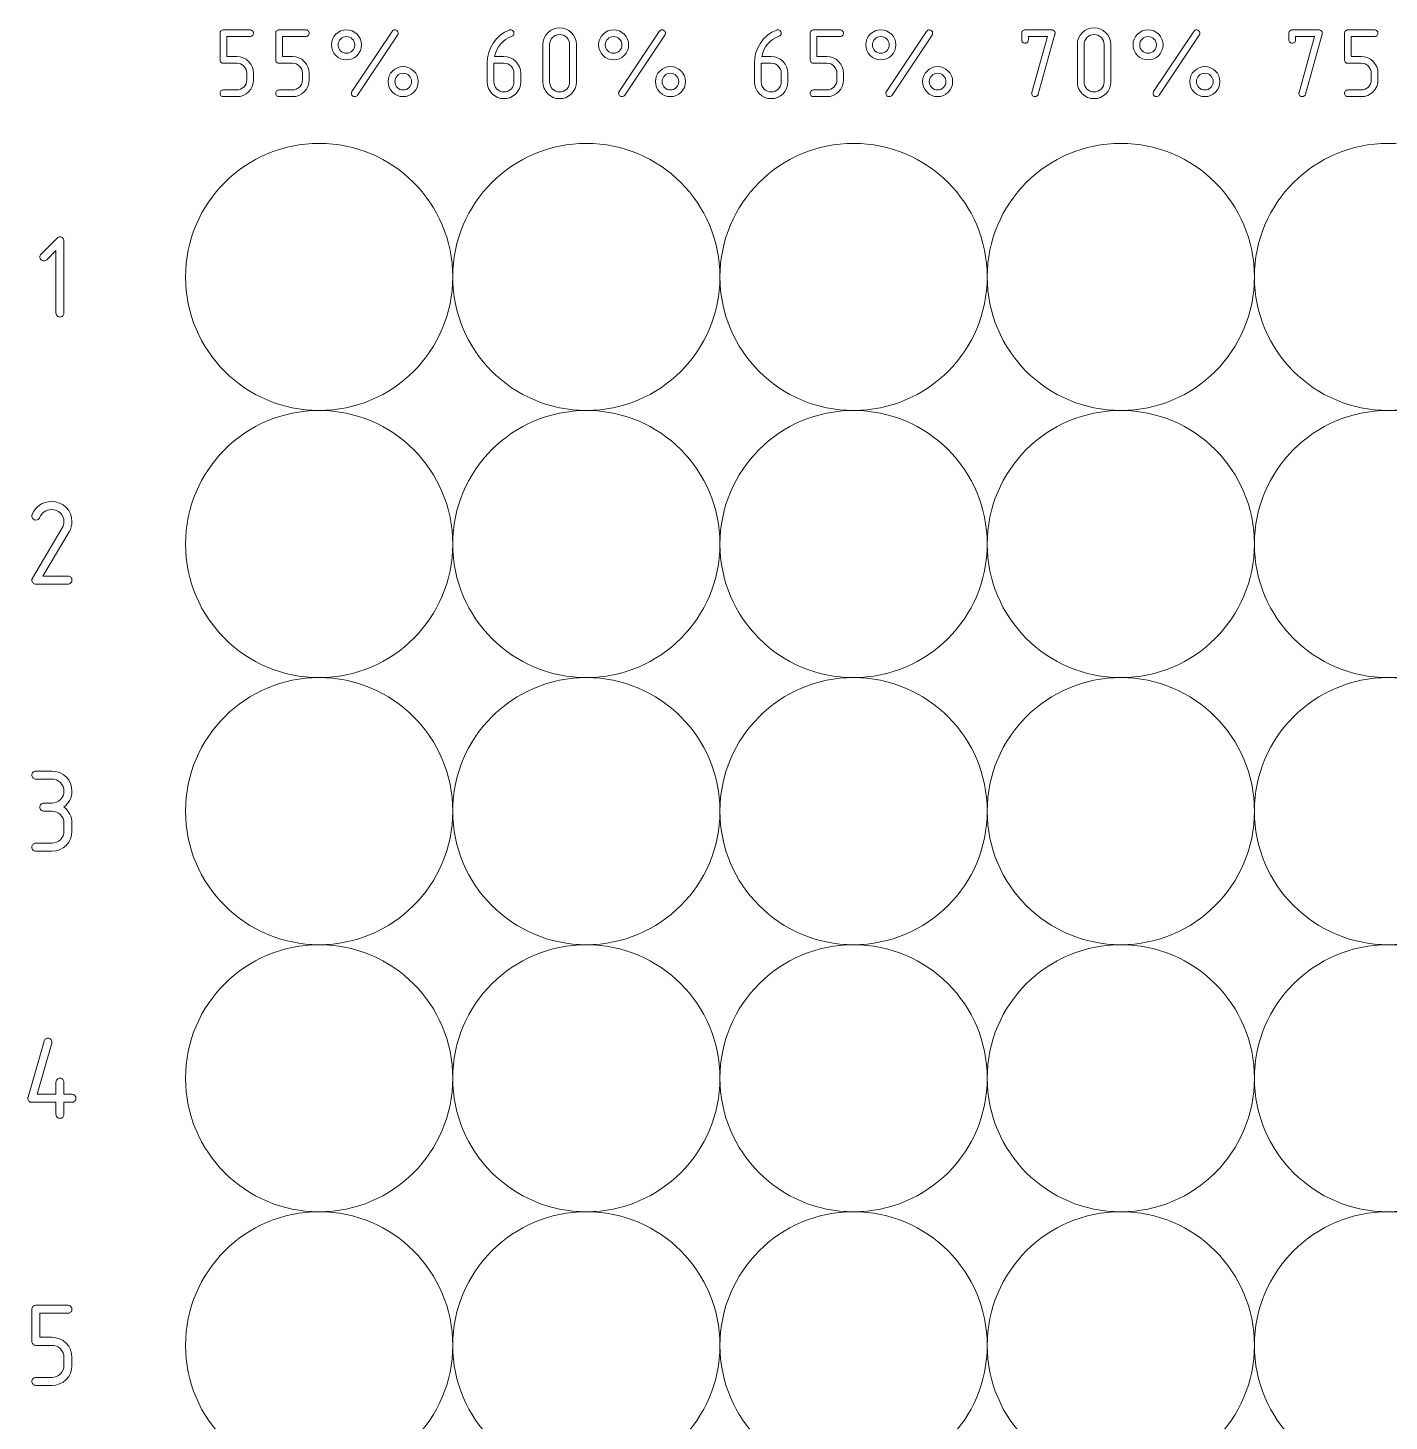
# Model space of a CAD drawing. Header units: millimetres. Extents: x -12 to 95, y -95 to 9.
# Drawn here: x -10.9 to 40, y -42.8 to 9.3 of the extents above; entities that cross this region are included whole.
import ezdxf

# ---------------------------------------------------------------- set-up
doc = ezdxf.new("R2010")
doc.units = ezdxf.units.MM
for name, color, linetype, lineweight in [('55%', 6, 'CONTINUOUS', 0), ('60%', 1, 'CONTINUOUS', 0), ('70%', 2, 'CONTINUOUS', 0)]:
    doc.layers.add(name, color=color, linetype=linetype, lineweight=lineweight)
for name, color, linetype, lineweight, true_color in [('65%', 16, 'CONTINUOUS', 0, 0x800000), ('75%', 56, 'CONTINUOUS', 0, 0x808000), ('velocidades', 96, 'CONTINUOUS', 0, 0x008000)]:
    doc.layers.add(name, color=color, linetype=linetype, lineweight=lineweight, true_color=true_color)

msp = doc.modelspace()

# ---------------------------------------------------------------- linework, layer by layer
at = {"layer": '55%'}
for centre in [(0, 0), (0, -10), (0, -20), (0, -30), (0, -40)]:
    msp.add_circle(centre, 5, dxfattribs=at)
at = {"layer": '60%'}
for centre in [(10, 0), (10, -10), (10, -20), (10, -30), (10, -40)]:
    msp.add_circle(centre, 5, dxfattribs=at)
at = {"layer": '65%'}
for centre in [(20, 0), (20, -10), (20, -20), (20, -30), (20, -40)]:
    msp.add_circle(centre, 5, dxfattribs=at)
at = {"layer": '70%'}
for centre in [(30, 0), (30, -10), (30, -20), (30, -30), (30, -40)]:
    msp.add_circle(centre, 5, dxfattribs=at)
at = {"layer": '75%'}
for centre in [(40, 0), (40, -10), (40, -20), (40, -30), (40, -40)]:
    msp.add_circle(centre, 5, dxfattribs=at)
at = {"layer": 'velocidades'}
for points in [[(-2.583, 9.25), (-2.583, 9.25), (-2.583, 9.25), (-2.558, 9.248), (-2.535, 9.241), (-2.514, 9.229), (-2.496, 9.213), (-2.496, 9.213), (-2.496, 9.213), (-2.479, 9.194), (-2.468, 9.173), (-2.461, 9.15), (-2.458, 9.125), (-2.458, 9.125), (-2.458, 9.125), (-2.461, 9.1), (-2.468, 9.076), (-2.479, 9.055), (-2.496, 9.035), (-2.496, 9.035), (-2.496, 9.035), (-2.514, 9.02), (-2.535, 9.009), (-2.558, 9.002), (-2.583, 9), (-3.458, 9), (-3.458, 8.25), (-3.083, 8.25), (-3.083, 8.25), (-3.083, 8.25), (-2.958, 8.239), (-2.843, 8.204), (-2.737, 8.147), (-2.641, 8.068), (-2.641, 8.068), (-2.641, 8.068), (-2.561, 7.971), (-2.504, 7.866), (-2.47, 7.75), (-2.458, 7.625), (-2.458, 7.375), (-2.458, 7.375), (-2.458, 7.375), (-2.47, 7.25), (-2.504, 7.134), (-2.561, 7.029), (-2.641, 6.933), (-2.641, 6.933), (-2.641, 6.933), (-2.737, 6.853), (-2.843, 6.796), (-2.958, 6.761), (-3.083, 6.75), (-3.583, 6.75), (-3.583, 6.75), (-3.583, 6.75), (-3.609, 6.752), (-3.632, 6.759), (-3.654, 6.77), (-3.673, 6.785), (-3.673, 6.785), (-3.673, 6.785), (-3.689, 6.805), (-3.7, 6.826), (-3.706, 6.85), (-3.708, 6.875), (-3.708, 6.875), (-3.708, 6.875), (-3.706, 6.9), (-3.7, 6.923), (-3.689, 6.944), (-3.673, 6.963), (-3.673, 6.963), (-3.673, 6.963), (-3.654, 6.979), (-3.632, 6.991), (-3.609, 6.998), (-3.583, 7), (-3.083, 7), (-3.083, 7), (-3.083, 7), (-3.009, 7.007), (-2.94, 7.027), (-2.876, 7.062), (-2.818, 7.11), (-2.818, 7.11), (-2.818, 7.11), (-2.77, 7.168), (-2.736, 7.231), (-2.715, 7.3), (-2.708, 7.375), (-2.708, 7.625), (-2.708, 7.625), (-2.708, 7.625), (-2.715, 7.7), (-2.736, 7.769), (-2.77, 7.832), (-2.818, 7.89), (-2.818, 7.89), (-2.818, 7.89), (-2.876, 7.938), (-2.94, 7.973), (-3.009, 7.993), (-3.083, 8), (-3.583, 8), (-3.583, 8), (-3.583, 8), (-3.609, 8.002), (-3.632, 8.009), (-3.654, 8.02), (-3.673, 8.035), (-3.673, 8.035), (-3.673, 8.035), (-3.689, 8.055), (-3.7, 8.076), (-3.706, 8.1), (-3.708, 8.125), (-3.708, 9.125), (-3.708, 9.125), (-3.708, 9.125), (-3.706, 9.15), (-3.7, 9.173), (-3.689, 9.194), (-3.673, 9.213), (-3.673, 9.213), (-3.673, 9.213), (-3.654, 9.229), (-3.632, 9.241), (-3.609, 9.248), (-3.583, 9.25)], [(-0.5, 9.25), (-0.5, 9.25), (-0.5, 9.25), (-0.475, 9.248), (-0.452, 9.241), (-0.431, 9.229), (-0.412, 9.213), (-0.412, 9.213), (-0.412, 9.213), (-0.396, 9.194), (-0.384, 9.173), (-0.377, 9.15), (-0.375, 9.125), (-0.375, 9.125), (-0.375, 9.125), (-0.377, 9.1), (-0.384, 9.076), (-0.396, 9.055), (-0.412, 9.035), (-0.412, 9.035), (-0.412, 9.035), (-0.431, 9.02), (-0.452, 9.009), (-0.475, 9.002), (-0.5, 9), (-1.375, 9), (-1.375, 8.25), (-1, 8.25), (-1, 8.25), (-1, 8.25), (-0.875, 8.239), (-0.759, 8.204), (-0.654, 8.147), (-0.557, 8.068), (-0.557, 8.068), (-0.557, 8.068), (-0.478, 7.971), (-0.421, 7.866), (-0.386, 7.75), (-0.375, 7.625), (-0.375, 7.375), (-0.375, 7.375), (-0.375, 7.375), (-0.386, 7.25), (-0.421, 7.134), (-0.478, 7.029), (-0.557, 6.933), (-0.557, 6.933), (-0.557, 6.933), (-0.654, 6.853), (-0.759, 6.796), (-0.875, 6.761), (-1, 6.75), (-1.5, 6.75), (-1.5, 6.75), (-1.5, 6.75), (-1.525, 6.752), (-1.549, 6.759), (-1.57, 6.77), (-1.59, 6.785), (-1.59, 6.785), (-1.59, 6.785), (-1.605, 6.805), (-1.616, 6.826), (-1.623, 6.85), (-1.625, 6.875), (-1.625, 6.875), (-1.625, 6.875), (-1.623, 6.9), (-1.616, 6.923), (-1.605, 6.944), (-1.59, 6.963), (-1.59, 6.963), (-1.59, 6.963), (-1.57, 6.979), (-1.549, 6.991), (-1.525, 6.998), (-1.5, 7), (-1, 7), (-1, 7), (-1, 7), (-0.925, 7.007), (-0.856, 7.027), (-0.793, 7.062), (-0.735, 7.11), (-0.735, 7.11), (-0.735, 7.11), (-0.687, 7.168), (-0.652, 7.231), (-0.632, 7.3), (-0.625, 7.375), (-0.625, 7.625), (-0.625, 7.625), (-0.625, 7.625), (-0.632, 7.7), (-0.652, 7.769), (-0.687, 7.832), (-0.735, 7.89), (-0.735, 7.89), (-0.735, 7.89), (-0.793, 7.938), (-0.856, 7.973), (-0.925, 7.993), (-1, 8), (-1.5, 8), (-1.5, 8), (-1.5, 8), (-1.525, 8.002), (-1.549, 8.009), (-1.57, 8.02), (-1.59, 8.035), (-1.59, 8.035), (-1.59, 8.035), (-1.605, 8.055), (-1.616, 8.076), (-1.623, 8.1), (-1.625, 8.125), (-1.625, 9.125), (-1.625, 9.125), (-1.625, 9.125), (-1.623, 9.15), (-1.616, 9.173), (-1.605, 9.194), (-1.59, 9.213), (-1.59, 9.213), (-1.59, 9.213), (-1.57, 9.229), (-1.549, 9.241), (-1.525, 9.248), (-1.5, 9.25)], [(0.623, 9.085), (0.623, 9.085), (0.71, 9.157), (0.805, 9.209), (0.909, 9.24), (1.021, 9.25), (1.021, 9.25), (1.021, 9.25), (1.133, 9.24), (1.236, 9.209), (1.332, 9.157), (1.418, 9.085), (1.418, 9.085), (1.418, 9.085), (1.491, 8.998), (1.542, 8.903), (1.573, 8.8), (1.583, 8.688), (1.583, 8.688), (1.583, 8.688), (1.573, 8.575), (1.542, 8.472), (1.491, 8.377), (1.418, 8.29), (1.418, 8.29), (1.418, 8.29), (1.332, 8.218), (1.236, 8.166), (1.133, 8.135), (1.021, 8.125), (1.021, 8.125), (1.021, 8.125), (0.909, 8.135), (0.805, 8.166), (0.71, 8.218), (0.623, 8.29), (0.623, 8.29), (0.623, 8.29), (0.551, 8.377), (0.5, 8.472), (0.469, 8.575), (0.458, 8.688), (0.458, 8.688), (0.458, 8.688), (0.469, 8.8), (0.5, 8.903), (0.551, 8.998)], [(1.241, 8.908), (1.241, 8.908), (1.193, 8.948), (1.141, 8.977), (1.083, 8.994), (1.021, 9), (1.021, 9), (1.021, 9), (0.958, 8.994), (0.9, 8.977), (0.847, 8.948), (0.798, 8.908), (0.798, 8.908), (0.798, 8.908), (0.759, 8.86), (0.731, 8.808), (0.714, 8.75), (0.708, 8.688), (0.708, 8.688), (0.708, 8.688), (0.714, 8.625), (0.731, 8.567), (0.759, 8.514), (0.798, 8.465), (0.798, 8.465), (0.798, 8.465), (0.847, 8.426), (0.9, 8.398), (0.958, 8.381), (1.021, 8.375), (1.021, 8.375), (1.021, 8.375), (1.083, 8.381), (1.141, 8.398), (1.193, 8.426), (1.241, 8.465), (1.241, 8.465), (1.241, 8.465), (1.281, 8.514), (1.31, 8.567), (1.328, 8.625), (1.333, 8.688), (1.333, 8.688), (1.333, 8.688), (1.328, 8.75), (1.31, 8.808), (1.281, 8.86)], [(2.833, 9.25), (2.833, 9.25), (2.858, 9.248), (2.881, 9.241), (2.902, 9.229), (2.921, 9.213), (2.921, 9.213), (2.921, 9.213), (2.937, 9.194), (2.949, 9.173), (2.956, 9.15), (2.958, 9.125), (2.958, 9.125), (2.958, 9.125), (2.957, 9.107), (2.953, 9.089), (2.947, 9.072), (2.938, 9.055), (1.438, 6.805), (1.438, 6.805), (1.438, 6.805), (1.418, 6.781), (1.393, 6.764), (1.365, 6.753), (1.333, 6.75), (1.333, 6.75), (1.333, 6.75), (1.308, 6.752), (1.285, 6.759), (1.263, 6.77), (1.243, 6.785), (1.243, 6.785), (1.243, 6.785), (1.228, 6.805), (1.217, 6.826), (1.211, 6.85), (1.208, 6.875), (1.208, 6.875), (1.208, 6.875), (1.21, 6.893), (1.213, 6.911), (1.22, 6.928), (1.228, 6.945), (2.728, 9.195), (2.728, 9.195), (2.728, 9.195), (2.749, 9.219), (2.773, 9.236), (2.801, 9.247)], [(7.359, 6.857), (7.359, 6.857), (7.263, 6.778), (7.157, 6.721), (7.042, 6.686), (6.917, 6.675), (6.917, 6.675), (6.917, 6.675), (6.792, 6.686), (6.676, 6.721), (6.57, 6.778), (6.474, 6.857), (6.474, 6.857), (6.474, 6.857), (6.394, 6.954), (6.337, 7.059), (6.303, 7.175), (6.292, 7.3), (6.292, 8), (6.292, 8), (6.292, 8), (6.305, 8.204), (6.347, 8.398), (6.415, 8.583), (6.512, 8.758), (6.512, 8.758), (6.512, 8.758), (6.632, 8.916), (6.774, 9.05), (6.937, 9.159), (7.122, 9.242), (7.122, 9.242), (7.122, 9.242), (7.133, 9.246), (7.144, 9.248), (7.155, 9.25), (7.167, 9.25), (7.167, 9.25), (7.167, 9.25), (7.192, 9.248), (7.215, 9.241), (7.236, 9.229), (7.254, 9.213), (7.254, 9.213), (7.254, 9.213), (7.271, 9.194), (7.282, 9.173), (7.289, 9.15), (7.292, 9.125), (7.292, 9.125), (7.292, 9.125), (7.286, 9.085), (7.27, 9.052), (7.244, 9.026), (7.207, 9.008), (7.207, 9.008), (7.207, 9.008), (7.084, 8.955), (6.972, 8.888), (6.872, 8.808), (6.784, 8.715), (6.784, 8.715), (6.784, 8.715), (6.709, 8.611), (6.647, 8.499), (6.6, 8.378), (6.567, 8.25), (6.917, 8.25), (6.917, 8.25), (6.917, 8.25), (7.042, 8.239), (7.157, 8.204), (7.263, 8.147), (7.359, 8.068), (7.359, 8.068), (7.359, 8.068), (7.439, 7.971), (7.496, 7.866), (7.53, 7.75), (7.542, 7.625), (7.542, 7.3), (7.542, 7.3), (7.542, 7.3), (7.53, 7.175), (7.496, 7.059), (7.439, 6.954)], [(8.557, 9.143), (8.557, 9.143), (8.654, 9.222), (8.759, 9.279), (8.875, 9.314), (9, 9.325), (9, 9.325), (9, 9.325), (9.125, 9.314), (9.241, 9.279), (9.346, 9.222), (9.443, 9.143), (9.443, 9.143), (9.443, 9.143), (9.522, 9.046), (9.579, 8.941), (9.614, 8.825), (9.625, 8.7), (9.625, 7.3), (9.625, 7.3), (9.625, 7.3), (9.614, 7.175), (9.579, 7.059), (9.522, 6.954), (9.443, 6.857), (9.443, 6.857), (9.443, 6.857), (9.346, 6.778), (9.241, 6.721), (9.125, 6.686), (9, 6.675), (9, 6.675), (9, 6.675), (8.875, 6.686), (8.759, 6.721), (8.654, 6.778), (8.557, 6.857), (8.557, 6.857), (8.557, 6.857), (8.478, 6.954), (8.421, 7.059), (8.386, 7.175), (8.375, 7.3), (8.375, 8.7), (8.375, 8.7), (8.375, 8.7), (8.386, 8.825), (8.421, 8.941), (8.478, 9.046)], [(9.265, 8.965), (9.265, 8.965), (9.207, 9.013), (9.144, 9.047), (9.075, 9.068), (9, 9.075), (9, 9.075), (9, 9.075), (8.925, 9.068), (8.856, 9.047), (8.793, 9.013), (8.735, 8.965), (8.735, 8.965), (8.735, 8.965), (8.687, 8.907), (8.652, 8.844), (8.632, 8.775), (8.625, 8.7), (8.625, 7.3), (8.625, 7.3), (8.625, 7.3), (8.632, 7.225), (8.652, 7.156), (8.687, 7.093), (8.735, 7.035), (8.735, 7.035), (8.735, 7.035), (8.793, 6.987), (8.856, 6.952), (8.925, 6.932), (9, 6.925), (9, 6.925), (9, 6.925), (9.075, 6.932), (9.144, 6.952), (9.207, 6.987), (9.265, 7.035), (9.265, 7.035), (9.265, 7.035), (9.313, 7.093), (9.348, 7.156), (9.368, 7.225), (9.375, 7.3), (9.375, 8.7), (9.375, 8.7), (9.375, 8.7), (9.368, 8.775), (9.348, 8.844), (9.313, 8.907)], [(10.623, 9.085), (10.623, 9.085), (10.71, 9.157), (10.805, 9.209), (10.909, 9.24), (11.021, 9.25), (11.021, 9.25), (11.021, 9.25), (11.133, 9.24), (11.236, 9.209), (11.332, 9.157), (11.418, 9.085), (11.418, 9.085), (11.418, 9.085), (11.491, 8.998), (11.542, 8.903), (11.573, 8.8), (11.583, 8.688), (11.583, 8.688), (11.583, 8.688), (11.573, 8.575), (11.542, 8.472), (11.491, 8.377), (11.418, 8.29), (11.418, 8.29), (11.418, 8.29), (11.332, 8.218), (11.236, 8.166), (11.133, 8.135), (11.021, 8.125), (11.021, 8.125), (11.021, 8.125), (10.909, 8.135), (10.805, 8.166), (10.71, 8.218), (10.623, 8.29), (10.623, 8.29), (10.623, 8.29), (10.551, 8.377), (10.5, 8.472), (10.469, 8.575), (10.458, 8.688), (10.458, 8.688), (10.458, 8.688), (10.469, 8.8), (10.5, 8.903), (10.551, 8.998)], [(11.241, 8.908), (11.241, 8.908), (11.193, 8.948), (11.141, 8.977), (11.083, 8.994), (11.021, 9), (11.021, 9), (11.021, 9), (10.958, 8.994), (10.9, 8.977), (10.847, 8.948), (10.798, 8.908), (10.798, 8.908), (10.798, 8.908), (10.759, 8.86), (10.731, 8.808), (10.714, 8.75), (10.708, 8.688), (10.708, 8.688), (10.708, 8.688), (10.714, 8.625), (10.731, 8.567), (10.759, 8.514), (10.798, 8.465), (10.798, 8.465), (10.798, 8.465), (10.847, 8.426), (10.9, 8.398), (10.958, 8.381), (11.021, 8.375), (11.021, 8.375), (11.021, 8.375), (11.083, 8.381), (11.141, 8.398), (11.193, 8.426), (11.241, 8.465), (11.241, 8.465), (11.241, 8.465), (11.281, 8.514), (11.31, 8.567), (11.328, 8.625), (11.333, 8.688), (11.333, 8.688), (11.333, 8.688), (11.328, 8.75), (11.31, 8.808), (11.281, 8.86)], [(12.833, 9.25), (12.833, 9.25), (12.858, 9.248), (12.881, 9.241), (12.902, 9.229), (12.921, 9.213), (12.921, 9.213), (12.921, 9.213), (12.937, 9.194), (12.949, 9.173), (12.956, 9.15), (12.958, 9.125), (12.958, 9.125), (12.958, 9.125), (12.957, 9.107), (12.953, 9.089), (12.947, 9.072), (12.938, 9.055), (11.438, 6.805), (11.438, 6.805), (11.438, 6.805), (11.418, 6.781), (11.393, 6.764), (11.365, 6.753), (11.333, 6.75), (11.333, 6.75), (11.333, 6.75), (11.308, 6.752), (11.285, 6.759), (11.263, 6.77), (11.243, 6.785), (11.243, 6.785), (11.243, 6.785), (11.228, 6.805), (11.217, 6.826), (11.211, 6.85), (11.208, 6.875), (11.208, 6.875), (11.208, 6.875), (11.21, 6.893), (11.213, 6.911), (11.22, 6.928), (11.228, 6.945), (12.728, 9.195), (12.728, 9.195), (12.728, 9.195), (12.749, 9.219), (12.773, 9.236), (12.801, 9.247)], [(17.359, 6.857), (17.359, 6.857), (17.263, 6.778), (17.157, 6.721), (17.042, 6.686), (16.917, 6.675), (16.917, 6.675), (16.917, 6.675), (16.792, 6.686), (16.676, 6.721), (16.57, 6.778), (16.474, 6.857), (16.474, 6.857), (16.474, 6.857), (16.394, 6.954), (16.337, 7.059), (16.303, 7.175), (16.292, 7.3), (16.292, 8), (16.292, 8), (16.292, 8), (16.305, 8.204), (16.347, 8.398), (16.415, 8.583), (16.512, 8.758), (16.512, 8.758), (16.512, 8.758), (16.632, 8.916), (16.774, 9.05), (16.937, 9.159), (17.122, 9.242), (17.122, 9.242), (17.122, 9.242), (17.133, 9.246), (17.144, 9.248), (17.155, 9.25), (17.167, 9.25), (17.167, 9.25), (17.167, 9.25), (17.192, 9.248), (17.215, 9.241), (17.236, 9.229), (17.254, 9.213), (17.254, 9.213), (17.254, 9.213), (17.271, 9.194), (17.282, 9.173), (17.289, 9.15), (17.292, 9.125), (17.292, 9.125), (17.292, 9.125), (17.286, 9.085), (17.27, 9.052), (17.244, 9.026), (17.207, 9.008), (17.207, 9.008), (17.207, 9.008), (17.084, 8.955), (16.972, 8.888), (16.872, 8.808), (16.784, 8.715), (16.784, 8.715), (16.784, 8.715), (16.709, 8.611), (16.647, 8.499), (16.6, 8.378), (16.567, 8.25), (16.917, 8.25), (16.917, 8.25), (16.917, 8.25), (17.042, 8.239), (17.157, 8.204), (17.263, 8.147), (17.359, 8.068), (17.359, 8.068), (17.359, 8.068), (17.439, 7.971), (17.496, 7.866), (17.53, 7.75), (17.542, 7.625), (17.542, 7.3), (17.542, 7.3), (17.542, 7.3), (17.53, 7.175), (17.496, 7.059), (17.439, 6.954)], [(19.5, 9.25), (19.5, 9.25), (19.5, 9.25), (19.525, 9.248), (19.548, 9.241), (19.569, 9.229), (19.587, 9.213), (19.587, 9.213), (19.587, 9.213), (19.604, 9.194), (19.616, 9.173), (19.623, 9.15), (19.625, 9.125), (19.625, 9.125), (19.625, 9.125), (19.623, 9.1), (19.616, 9.076), (19.604, 9.055), (19.587, 9.035), (19.587, 9.035), (19.587, 9.035), (19.569, 9.02), (19.548, 9.009), (19.525, 9.002), (19.5, 9), (18.625, 9), (18.625, 8.25), (19, 8.25), (19, 8.25), (19, 8.25), (19.125, 8.239), (19.241, 8.204), (19.346, 8.147), (19.442, 8.068), (19.442, 8.068), (19.442, 8.068), (19.522, 7.971), (19.579, 7.866), (19.614, 7.75), (19.625, 7.625), (19.625, 7.375), (19.625, 7.375), (19.625, 7.375), (19.614, 7.25), (19.579, 7.134), (19.522, 7.029), (19.442, 6.933), (19.442, 6.933), (19.442, 6.933), (19.346, 6.853), (19.241, 6.796), (19.125, 6.761), (19, 6.75), (18.5, 6.75), (18.5, 6.75), (18.5, 6.75), (18.475, 6.752), (18.451, 6.759), (18.43, 6.77), (18.41, 6.785), (18.41, 6.785), (18.41, 6.785), (18.395, 6.805), (18.384, 6.826), (18.377, 6.85), (18.375, 6.875), (18.375, 6.875), (18.375, 6.875), (18.377, 6.9), (18.384, 6.923), (18.395, 6.944), (18.41, 6.963), (18.41, 6.963), (18.41, 6.963), (18.43, 6.979), (18.451, 6.991), (18.475, 6.998), (18.5, 7), (19, 7), (19, 7), (19, 7), (19.075, 7.007), (19.144, 7.027), (19.207, 7.062), (19.265, 7.11), (19.265, 7.11), (19.265, 7.11), (19.313, 7.168), (19.348, 7.231), (19.368, 7.3), (19.375, 7.375), (19.375, 7.625), (19.375, 7.625), (19.375, 7.625), (19.368, 7.7), (19.348, 7.769), (19.313, 7.832), (19.265, 7.89), (19.265, 7.89), (19.265, 7.89), (19.207, 7.938), (19.144, 7.973), (19.075, 7.993), (19, 8), (18.5, 8), (18.5, 8), (18.5, 8), (18.475, 8.002), (18.451, 8.009), (18.43, 8.02), (18.41, 8.035), (18.41, 8.035), (18.41, 8.035), (18.395, 8.055), (18.384, 8.076), (18.377, 8.1), (18.375, 8.125), (18.375, 9.125), (18.375, 9.125), (18.375, 9.125), (18.377, 9.15), (18.384, 9.173), (18.395, 9.194), (18.41, 9.213), (18.41, 9.213), (18.41, 9.213), (18.43, 9.229), (18.451, 9.241), (18.475, 9.248), (18.5, 9.25)], [(20.623, 9.085), (20.623, 9.085), (20.71, 9.157), (20.805, 9.209), (20.909, 9.24), (21.021, 9.25), (21.021, 9.25), (21.021, 9.25), (21.133, 9.24), (21.236, 9.209), (21.332, 9.157), (21.418, 9.085), (21.418, 9.085), (21.418, 9.085), (21.491, 8.998), (21.542, 8.903), (21.573, 8.8), (21.583, 8.688), (21.583, 8.688), (21.583, 8.688), (21.573, 8.575), (21.542, 8.472), (21.491, 8.377), (21.418, 8.29), (21.418, 8.29), (21.418, 8.29), (21.332, 8.218), (21.236, 8.166), (21.133, 8.135), (21.021, 8.125), (21.021, 8.125), (21.021, 8.125), (20.909, 8.135), (20.805, 8.166), (20.71, 8.218), (20.623, 8.29), (20.623, 8.29), (20.623, 8.29), (20.551, 8.377), (20.5, 8.472), (20.469, 8.575), (20.458, 8.688), (20.458, 8.688), (20.458, 8.688), (20.469, 8.8), (20.5, 8.903), (20.551, 8.998)], [(21.241, 8.908), (21.241, 8.908), (21.193, 8.948), (21.141, 8.977), (21.083, 8.994), (21.021, 9), (21.021, 9), (21.021, 9), (20.958, 8.994), (20.9, 8.977), (20.847, 8.948), (20.798, 8.908), (20.798, 8.908), (20.798, 8.908), (20.759, 8.86), (20.731, 8.808), (20.714, 8.75), (20.708, 8.688), (20.708, 8.688), (20.708, 8.688), (20.714, 8.625), (20.731, 8.567), (20.759, 8.514), (20.798, 8.465), (20.798, 8.465), (20.798, 8.465), (20.847, 8.426), (20.9, 8.398), (20.958, 8.381), (21.021, 8.375), (21.021, 8.375), (21.021, 8.375), (21.083, 8.381), (21.141, 8.398), (21.193, 8.426), (21.241, 8.465), (21.241, 8.465), (21.241, 8.465), (21.281, 8.514), (21.31, 8.567), (21.328, 8.625), (21.333, 8.688), (21.333, 8.688), (21.333, 8.688), (21.328, 8.75), (21.31, 8.808), (21.281, 8.86)], [(22.833, 9.25), (22.833, 9.25), (22.858, 9.248), (22.881, 9.241), (22.902, 9.229), (22.921, 9.213), (22.921, 9.213), (22.921, 9.213), (22.937, 9.194), (22.949, 9.173), (22.956, 9.15), (22.958, 9.125), (22.958, 9.125), (22.958, 9.125), (22.957, 9.107), (22.953, 9.089), (22.947, 9.072), (22.938, 9.055), (21.438, 6.805), (21.438, 6.805), (21.438, 6.805), (21.418, 6.781), (21.393, 6.764), (21.365, 6.753), (21.333, 6.75), (21.333, 6.75), (21.333, 6.75), (21.308, 6.752), (21.285, 6.759), (21.263, 6.77), (21.243, 6.785), (21.243, 6.785), (21.243, 6.785), (21.228, 6.805), (21.217, 6.826), (21.211, 6.85), (21.208, 6.875), (21.208, 6.875), (21.208, 6.875), (21.21, 6.893), (21.213, 6.911), (21.22, 6.928), (21.228, 6.945), (22.728, 9.195), (22.728, 9.195), (22.728, 9.195), (22.749, 9.219), (22.773, 9.236), (22.801, 9.247)], [(27.417, 9.25), (27.417, 9.25), (27.417, 9.25), (27.442, 9.248), (27.465, 9.241), (27.486, 9.229), (27.504, 9.213), (27.504, 9.213), (27.504, 9.213), (27.521, 9.194), (27.532, 9.173), (27.539, 9.15), (27.542, 9.125), (27.542, 9.125), (27.542, 9.125), (27.541, 9.118), (27.54, 9.111), (27.539, 9.102), (27.537, 9.093), (26.912, 6.843), (26.912, 6.843), (26.912, 6.843), (26.904, 6.823), (26.894, 6.806), (26.882, 6.79), (26.867, 6.775), (26.867, 6.775), (26.867, 6.775), (26.85, 6.764), (26.832, 6.756), (26.812, 6.752), (26.792, 6.75), (26.792, 6.75), (26.792, 6.75), (26.766, 6.752), (26.743, 6.759), (26.721, 6.77), (26.702, 6.785), (26.702, 6.785), (26.702, 6.785), (26.686, 6.805), (26.675, 6.826), (26.669, 6.85), (26.667, 6.875), (26.667, 6.875), (26.667, 6.875), (26.667, 6.882), (26.668, 6.889), (26.669, 6.898), (26.672, 6.907), (27.252, 9), (26.542, 9), (26.542, 8.875), (26.542, 8.875), (26.542, 8.875), (26.539, 8.85), (26.532, 8.826), (26.521, 8.805), (26.504, 8.785), (26.504, 8.785), (26.504, 8.785), (26.486, 8.77), (26.465, 8.759), (26.442, 8.752), (26.417, 8.75), (26.417, 8.75), (26.417, 8.75), (26.391, 8.752), (26.368, 8.759), (26.346, 8.77), (26.327, 8.785), (26.327, 8.785), (26.327, 8.785), (26.311, 8.805), (26.3, 8.826), (26.294, 8.85), (26.292, 8.875), (26.292, 9.125), (26.292, 9.125), (26.292, 9.125), (26.294, 9.15), (26.3, 9.173), (26.311, 9.194), (26.327, 9.213), (26.327, 9.213), (26.327, 9.213), (26.346, 9.229), (26.368, 9.241), (26.391, 9.248), (26.417, 9.25)], [(28.558, 9.143), (28.558, 9.143), (28.654, 9.222), (28.759, 9.279), (28.875, 9.314), (29, 9.325), (29, 9.325), (29, 9.325), (29.125, 9.314), (29.241, 9.279), (29.346, 9.222), (29.442, 9.143), (29.442, 9.143), (29.442, 9.143), (29.522, 9.046), (29.579, 8.941), (29.614, 8.825), (29.625, 8.7), (29.625, 7.3), (29.625, 7.3), (29.625, 7.3), (29.614, 7.175), (29.579, 7.059), (29.522, 6.954), (29.442, 6.857), (29.442, 6.857), (29.442, 6.857), (29.346, 6.778), (29.241, 6.721), (29.125, 6.686), (29, 6.675), (29, 6.675), (29, 6.675), (28.875, 6.686), (28.759, 6.721), (28.654, 6.778), (28.558, 6.857), (28.558, 6.857), (28.558, 6.857), (28.478, 6.954), (28.421, 7.059), (28.386, 7.175), (28.375, 7.3), (28.375, 8.7), (28.375, 8.7), (28.375, 8.7), (28.386, 8.825), (28.421, 8.941), (28.478, 9.046)], [(29.265, 8.965), (29.265, 8.965), (29.207, 9.013), (29.144, 9.047), (29.075, 9.068), (29, 9.075), (29, 9.075), (29, 9.075), (28.925, 9.068), (28.856, 9.047), (28.793, 9.013), (28.735, 8.965), (28.735, 8.965), (28.735, 8.965), (28.687, 8.907), (28.652, 8.844), (28.632, 8.775), (28.625, 8.7), (28.625, 7.3), (28.625, 7.3), (28.625, 7.3), (28.632, 7.225), (28.652, 7.156), (28.687, 7.093), (28.735, 7.035), (28.735, 7.035), (28.735, 7.035), (28.793, 6.987), (28.856, 6.952), (28.925, 6.932), (29, 6.925), (29, 6.925), (29, 6.925), (29.075, 6.932), (29.144, 6.952), (29.207, 6.987), (29.265, 7.035), (29.265, 7.035), (29.265, 7.035), (29.313, 7.093), (29.348, 7.156), (29.368, 7.225), (29.375, 7.3), (29.375, 8.7), (29.375, 8.7), (29.375, 8.7), (29.368, 8.775), (29.348, 8.844), (29.313, 8.907)], [(30.623, 9.085), (30.623, 9.085), (30.71, 9.157), (30.805, 9.209), (30.909, 9.24), (31.021, 9.25), (31.021, 9.25), (31.021, 9.25), (31.133, 9.24), (31.236, 9.209), (31.332, 9.157), (31.418, 9.085), (31.418, 9.085), (31.418, 9.085), (31.491, 8.998), (31.542, 8.903), (31.573, 8.8), (31.583, 8.688), (31.583, 8.688), (31.583, 8.688), (31.573, 8.575), (31.542, 8.472), (31.491, 8.377), (31.418, 8.29), (31.418, 8.29), (31.418, 8.29), (31.332, 8.218), (31.236, 8.166), (31.133, 8.135), (31.021, 8.125), (31.021, 8.125), (31.021, 8.125), (30.909, 8.135), (30.805, 8.166), (30.71, 8.218), (30.623, 8.29), (30.623, 8.29), (30.623, 8.29), (30.551, 8.377), (30.5, 8.472), (30.469, 8.575), (30.458, 8.688), (30.458, 8.688), (30.458, 8.688), (30.469, 8.8), (30.5, 8.903), (30.551, 8.998)], [(31.241, 8.908), (31.241, 8.908), (31.193, 8.948), (31.141, 8.977), (31.083, 8.994), (31.021, 9), (31.021, 9), (31.021, 9), (30.958, 8.994), (30.9, 8.977), (30.847, 8.948), (30.798, 8.908), (30.798, 8.908), (30.798, 8.908), (30.759, 8.86), (30.731, 8.808), (30.714, 8.75), (30.708, 8.688), (30.708, 8.688), (30.708, 8.688), (30.714, 8.625), (30.731, 8.567), (30.759, 8.514), (30.798, 8.465), (30.798, 8.465), (30.798, 8.465), (30.847, 8.426), (30.9, 8.398), (30.958, 8.381), (31.021, 8.375), (31.021, 8.375), (31.021, 8.375), (31.083, 8.381), (31.141, 8.398), (31.193, 8.426), (31.241, 8.465), (31.241, 8.465), (31.241, 8.465), (31.281, 8.514), (31.31, 8.567), (31.328, 8.625), (31.333, 8.688), (31.333, 8.688), (31.333, 8.688), (31.328, 8.75), (31.31, 8.808), (31.281, 8.86)], [(32.833, 9.25), (32.833, 9.25), (32.858, 9.248), (32.881, 9.241), (32.902, 9.229), (32.921, 9.213), (32.921, 9.213), (32.921, 9.213), (32.937, 9.194), (32.949, 9.173), (32.956, 9.15), (32.958, 9.125), (32.958, 9.125), (32.958, 9.125), (32.957, 9.107), (32.953, 9.089), (32.947, 9.072), (32.938, 9.055), (31.438, 6.805), (31.438, 6.805), (31.438, 6.805), (31.418, 6.781), (31.393, 6.764), (31.365, 6.753), (31.333, 6.75), (31.333, 6.75), (31.333, 6.75), (31.308, 6.752), (31.285, 6.759), (31.263, 6.77), (31.243, 6.785), (31.243, 6.785), (31.243, 6.785), (31.228, 6.805), (31.217, 6.826), (31.211, 6.85), (31.208, 6.875), (31.208, 6.875), (31.208, 6.875), (31.21, 6.893), (31.213, 6.911), (31.22, 6.928), (31.228, 6.945), (32.728, 9.195), (32.728, 9.195), (32.728, 9.195), (32.749, 9.219), (32.773, 9.236), (32.801, 9.247)], [(37.417, 9.25), (37.417, 9.25), (37.417, 9.25), (37.442, 9.248), (37.465, 9.241), (37.486, 9.229), (37.504, 9.213), (37.504, 9.213), (37.504, 9.213), (37.521, 9.194), (37.532, 9.173), (37.539, 9.15), (37.542, 9.125), (37.542, 9.125), (37.542, 9.125), (37.541, 9.118), (37.54, 9.111), (37.539, 9.102), (37.537, 9.093), (36.912, 6.843), (36.912, 6.843), (36.912, 6.843), (36.904, 6.823), (36.894, 6.806), (36.882, 6.79), (36.867, 6.775), (36.867, 6.775), (36.867, 6.775), (36.85, 6.764), (36.832, 6.756), (36.812, 6.752), (36.792, 6.75), (36.792, 6.75), (36.792, 6.75), (36.766, 6.752), (36.743, 6.759), (36.721, 6.77), (36.702, 6.785), (36.702, 6.785), (36.702, 6.785), (36.686, 6.805), (36.675, 6.826), (36.669, 6.85), (36.667, 6.875), (36.667, 6.875), (36.667, 6.875), (36.667, 6.882), (36.668, 6.889), (36.669, 6.898), (36.672, 6.907), (37.252, 9), (36.542, 9), (36.542, 8.875), (36.542, 8.875), (36.542, 8.875), (36.539, 8.85), (36.532, 8.826), (36.521, 8.805), (36.504, 8.785), (36.504, 8.785), (36.504, 8.785), (36.486, 8.77), (36.465, 8.759), (36.442, 8.752), (36.417, 8.75), (36.417, 8.75), (36.417, 8.75), (36.391, 8.752), (36.368, 8.759), (36.346, 8.77), (36.327, 8.785), (36.327, 8.785), (36.327, 8.785), (36.311, 8.805), (36.3, 8.826), (36.294, 8.85), (36.292, 8.875), (36.292, 9.125), (36.292, 9.125), (36.292, 9.125), (36.294, 9.15), (36.3, 9.173), (36.311, 9.194), (36.327, 9.213), (36.327, 9.213), (36.327, 9.213), (36.346, 9.229), (36.368, 9.241), (36.391, 9.248), (36.417, 9.25)], [(39.5, 9.25), (39.5, 9.25), (39.5, 9.25), (39.525, 9.248), (39.548, 9.241), (39.569, 9.229), (39.587, 9.213), (39.587, 9.213), (39.587, 9.213), (39.604, 9.194), (39.616, 9.173), (39.623, 9.15), (39.625, 9.125), (39.625, 9.125), (39.625, 9.125), (39.623, 9.1), (39.616, 9.076), (39.604, 9.055), (39.587, 9.035), (39.587, 9.035), (39.587, 9.035), (39.569, 9.02), (39.548, 9.009), (39.525, 9.002), (39.5, 9), (38.625, 9), (38.625, 8.25), (39, 8.25), (39, 8.25), (39, 8.25), (39.125, 8.239), (39.241, 8.204), (39.346, 8.147), (39.443, 8.068), (39.443, 8.068), (39.443, 8.068), (39.522, 7.971), (39.579, 7.866), (39.614, 7.75), (39.625, 7.625), (39.625, 7.375), (39.625, 7.375), (39.625, 7.375), (39.614, 7.25), (39.579, 7.134), (39.522, 7.029), (39.443, 6.933), (39.443, 6.933), (39.443, 6.933), (39.346, 6.853), (39.241, 6.796), (39.125, 6.761), (39, 6.75), (38.5, 6.75), (38.5, 6.75), (38.5, 6.75), (38.475, 6.752), (38.451, 6.759), (38.43, 6.77), (38.41, 6.785), (38.41, 6.785), (38.41, 6.785), (38.395, 6.805), (38.384, 6.826), (38.377, 6.85), (38.375, 6.875), (38.375, 6.875), (38.375, 6.875), (38.377, 6.9), (38.384, 6.923), (38.395, 6.944), (38.41, 6.963), (38.41, 6.963), (38.41, 6.963), (38.43, 6.979), (38.451, 6.991), (38.475, 6.998), (38.5, 7), (39, 7), (39, 7), (39, 7), (39.075, 7.007), (39.144, 7.027), (39.207, 7.062), (39.265, 7.11), (39.265, 7.11), (39.265, 7.11), (39.313, 7.168), (39.347, 7.231), (39.368, 7.3), (39.375, 7.375), (39.375, 7.625), (39.375, 7.625), (39.375, 7.625), (39.368, 7.7), (39.347, 7.769), (39.313, 7.832), (39.265, 7.89), (39.265, 7.89), (39.265, 7.89), (39.207, 7.938), (39.144, 7.973), (39.075, 7.993), (39, 8), (38.5, 8), (38.5, 8), (38.5, 8), (38.475, 8.002), (38.451, 8.009), (38.43, 8.02), (38.41, 8.035), (38.41, 8.035), (38.41, 8.035), (38.395, 8.055), (38.384, 8.076), (38.377, 8.1), (38.375, 8.125), (38.375, 9.125), (38.375, 9.125), (38.375, 9.125), (38.377, 9.15), (38.384, 9.173), (38.395, 9.194), (38.41, 9.213), (38.41, 9.213), (38.41, 9.213), (38.43, 9.229), (38.451, 9.241), (38.475, 9.248), (38.5, 9.25)], [(2.748, 7.71), (2.748, 7.71), (2.835, 7.782), (2.93, 7.834), (3.034, 7.865), (3.146, 7.875), (3.146, 7.875), (3.146, 7.875), (3.258, 7.865), (3.361, 7.834), (3.457, 7.782), (3.543, 7.71), (3.543, 7.71), (3.543, 7.71), (3.616, 7.623), (3.667, 7.528), (3.698, 7.425), (3.708, 7.312), (3.708, 7.312), (3.708, 7.312), (3.698, 7.2), (3.667, 7.097), (3.616, 7.002), (3.543, 6.915), (3.543, 6.915), (3.543, 6.915), (3.457, 6.843), (3.361, 6.791), (3.258, 6.76), (3.146, 6.75), (3.146, 6.75), (3.146, 6.75), (3.034, 6.76), (2.93, 6.791), (2.835, 6.843), (2.748, 6.915), (2.748, 6.915), (2.748, 6.915), (2.676, 7.002), (2.625, 7.097), (2.594, 7.2), (2.583, 7.312), (2.583, 7.312), (2.583, 7.312), (2.594, 7.425), (2.625, 7.528), (2.676, 7.623)], [(6.652, 7.035), (6.652, 7.035), (6.709, 6.987), (6.773, 6.952), (6.842, 6.932), (6.917, 6.925), (6.917, 6.925), (6.917, 6.925), (6.991, 6.932), (7.06, 6.952), (7.124, 6.987), (7.182, 7.035), (7.182, 7.035), (7.182, 7.035), (7.23, 7.093), (7.264, 7.156), (7.285, 7.225), (7.292, 7.3), (7.292, 7.625), (7.292, 7.625), (7.292, 7.625), (7.285, 7.7), (7.264, 7.769), (7.23, 7.832), (7.182, 7.89), (7.182, 7.89), (7.182, 7.89), (7.124, 7.938), (7.06, 7.973), (6.991, 7.993), (6.917, 8), (6.542, 8), (6.542, 7.3), (6.542, 7.3), (6.542, 7.3), (6.549, 7.225), (6.569, 7.156), (6.604, 7.093)], [(12.748, 7.71), (12.748, 7.71), (12.835, 7.782), (12.93, 7.834), (13.034, 7.865), (13.146, 7.875), (13.146, 7.875), (13.146, 7.875), (13.258, 7.865), (13.361, 7.834), (13.457, 7.782), (13.543, 7.71), (13.543, 7.71), (13.543, 7.71), (13.616, 7.623), (13.667, 7.528), (13.698, 7.425), (13.708, 7.312), (13.708, 7.312), (13.708, 7.312), (13.698, 7.2), (13.667, 7.097), (13.616, 7.002), (13.543, 6.915), (13.543, 6.915), (13.543, 6.915), (13.457, 6.843), (13.361, 6.791), (13.258, 6.76), (13.146, 6.75), (13.146, 6.75), (13.146, 6.75), (13.034, 6.76), (12.93, 6.791), (12.835, 6.843), (12.748, 6.915), (12.748, 6.915), (12.748, 6.915), (12.676, 7.002), (12.625, 7.097), (12.594, 7.2), (12.583, 7.312), (12.583, 7.312), (12.583, 7.312), (12.594, 7.425), (12.625, 7.528), (12.676, 7.623)], [(16.652, 7.035), (16.652, 7.035), (16.709, 6.987), (16.773, 6.952), (16.842, 6.932), (16.917, 6.925), (16.917, 6.925), (16.917, 6.925), (16.991, 6.932), (17.06, 6.952), (17.124, 6.987), (17.182, 7.035), (17.182, 7.035), (17.182, 7.035), (17.23, 7.093), (17.264, 7.156), (17.285, 7.225), (17.292, 7.3), (17.292, 7.625), (17.292, 7.625), (17.292, 7.625), (17.285, 7.7), (17.264, 7.769), (17.23, 7.832), (17.182, 7.89), (17.182, 7.89), (17.182, 7.89), (17.124, 7.938), (17.06, 7.973), (16.991, 7.993), (16.917, 8), (16.542, 8), (16.542, 7.3), (16.542, 7.3), (16.542, 7.3), (16.549, 7.225), (16.569, 7.156), (16.604, 7.093)], [(22.748, 7.71), (22.748, 7.71), (22.835, 7.782), (22.93, 7.834), (23.034, 7.865), (23.146, 7.875), (23.146, 7.875), (23.146, 7.875), (23.258, 7.865), (23.361, 7.834), (23.457, 7.782), (23.543, 7.71), (23.543, 7.71), (23.543, 7.71), (23.616, 7.623), (23.667, 7.528), (23.698, 7.425), (23.708, 7.312), (23.708, 7.312), (23.708, 7.312), (23.698, 7.2), (23.667, 7.097), (23.616, 7.002), (23.543, 6.915), (23.543, 6.915), (23.543, 6.915), (23.457, 6.843), (23.361, 6.791), (23.258, 6.76), (23.146, 6.75), (23.146, 6.75), (23.146, 6.75), (23.034, 6.76), (22.93, 6.791), (22.835, 6.843), (22.748, 6.915), (22.748, 6.915), (22.748, 6.915), (22.676, 7.002), (22.625, 7.097), (22.594, 7.2), (22.583, 7.312), (22.583, 7.312), (22.583, 7.312), (22.594, 7.425), (22.625, 7.528), (22.676, 7.623)], [(32.748, 7.71), (32.748, 7.71), (32.835, 7.782), (32.93, 7.834), (33.034, 7.865), (33.146, 7.875), (33.146, 7.875), (33.146, 7.875), (33.258, 7.865), (33.361, 7.834), (33.457, 7.782), (33.543, 7.71), (33.543, 7.71), (33.543, 7.71), (33.616, 7.623), (33.667, 7.528), (33.698, 7.425), (33.708, 7.312), (33.708, 7.312), (33.708, 7.312), (33.698, 7.2), (33.667, 7.097), (33.616, 7.002), (33.543, 6.915), (33.543, 6.915), (33.543, 6.915), (33.457, 6.843), (33.361, 6.791), (33.258, 6.76), (33.146, 6.75), (33.146, 6.75), (33.146, 6.75), (33.034, 6.76), (32.93, 6.791), (32.835, 6.843), (32.748, 6.915), (32.748, 6.915), (32.748, 6.915), (32.676, 7.002), (32.625, 7.097), (32.594, 7.2), (32.583, 7.312), (32.583, 7.312), (32.583, 7.312), (32.594, 7.425), (32.625, 7.528), (32.676, 7.623)], [(3.366, 7.532), (3.366, 7.532), (3.318, 7.573), (3.266, 7.602), (3.208, 7.619), (3.146, 7.625), (3.146, 7.625), (3.146, 7.625), (3.083, 7.619), (3.025, 7.602), (2.972, 7.573), (2.923, 7.532), (2.923, 7.532), (2.923, 7.532), (2.884, 7.485), (2.856, 7.433), (2.839, 7.375), (2.833, 7.312), (2.833, 7.312), (2.833, 7.312), (2.839, 7.25), (2.856, 7.192), (2.884, 7.139), (2.923, 7.09), (2.923, 7.09), (2.923, 7.09), (2.972, 7.051), (3.025, 7.022), (3.083, 7.006), (3.146, 7), (3.146, 7), (3.146, 7), (3.208, 7.006), (3.266, 7.022), (3.318, 7.051), (3.366, 7.09), (3.366, 7.09), (3.366, 7.09), (3.406, 7.139), (3.435, 7.192), (3.453, 7.25), (3.458, 7.312), (3.458, 7.312), (3.458, 7.312), (3.453, 7.375), (3.435, 7.433), (3.406, 7.485)], [(13.366, 7.532), (13.366, 7.532), (13.318, 7.573), (13.266, 7.602), (13.208, 7.619), (13.146, 7.625), (13.146, 7.625), (13.146, 7.625), (13.083, 7.619), (13.025, 7.602), (12.972, 7.573), (12.923, 7.532), (12.923, 7.532), (12.923, 7.532), (12.884, 7.485), (12.856, 7.433), (12.839, 7.375), (12.833, 7.312), (12.833, 7.312), (12.833, 7.312), (12.839, 7.25), (12.856, 7.192), (12.884, 7.139), (12.923, 7.09), (12.923, 7.09), (12.923, 7.09), (12.972, 7.051), (13.025, 7.022), (13.083, 7.006), (13.146, 7), (13.146, 7), (13.146, 7), (13.208, 7.006), (13.266, 7.022), (13.318, 7.051), (13.366, 7.09), (13.366, 7.09), (13.366, 7.09), (13.406, 7.139), (13.435, 7.192), (13.453, 7.25), (13.458, 7.312), (13.458, 7.312), (13.458, 7.312), (13.453, 7.375), (13.435, 7.433), (13.406, 7.485)], [(23.366, 7.532), (23.366, 7.532), (23.318, 7.573), (23.266, 7.602), (23.208, 7.619), (23.146, 7.625), (23.146, 7.625), (23.146, 7.625), (23.083, 7.619), (23.025, 7.602), (22.972, 7.573), (22.923, 7.532), (22.923, 7.532), (22.923, 7.532), (22.884, 7.485), (22.856, 7.433), (22.839, 7.375), (22.833, 7.312), (22.833, 7.312), (22.833, 7.312), (22.839, 7.25), (22.856, 7.192), (22.884, 7.139), (22.923, 7.09), (22.923, 7.09), (22.923, 7.09), (22.972, 7.051), (23.025, 7.022), (23.083, 7.006), (23.146, 7), (23.146, 7), (23.146, 7), (23.208, 7.006), (23.266, 7.022), (23.318, 7.051), (23.366, 7.09), (23.366, 7.09), (23.366, 7.09), (23.406, 7.139), (23.435, 7.192), (23.453, 7.25), (23.458, 7.312), (23.458, 7.312), (23.458, 7.312), (23.453, 7.375), (23.435, 7.433), (23.406, 7.485)], [(33.366, 7.532), (33.366, 7.532), (33.318, 7.573), (33.266, 7.602), (33.208, 7.619), (33.146, 7.625), (33.146, 7.625), (33.146, 7.625), (33.083, 7.619), (33.025, 7.602), (32.972, 7.573), (32.923, 7.532), (32.923, 7.532), (32.923, 7.532), (32.884, 7.485), (32.856, 7.433), (32.839, 7.375), (32.833, 7.312), (32.833, 7.312), (32.833, 7.312), (32.839, 7.25), (32.856, 7.192), (32.884, 7.139), (32.923, 7.09), (32.923, 7.09), (32.923, 7.09), (32.972, 7.051), (33.025, 7.022), (33.083, 7.006), (33.146, 7), (33.146, 7), (33.146, 7), (33.208, 7.006), (33.266, 7.022), (33.318, 7.051), (33.366, 7.09), (33.366, 7.09), (33.366, 7.09), (33.406, 7.139), (33.435, 7.192), (33.453, 7.25), (33.458, 7.312), (33.458, 7.312), (33.458, 7.312), (33.453, 7.375), (33.435, 7.433), (33.406, 7.485)], [(-9.7, 1.5), (-9.7, 1.5), (-9.67, 1.497), (-9.642, 1.489), (-9.617, 1.475), (-9.595, 1.455), (-9.595, 1.455), (-9.595, 1.455), (-9.575, 1.433), (-9.561, 1.408), (-9.553, 1.38), (-9.55, 1.35), (-9.55, -1.35), (-9.55, -1.35), (-9.55, -1.35), (-9.553, -1.38), (-9.561, -1.409), (-9.575, -1.434), (-9.595, -1.458), (-9.595, -1.458), (-9.595, -1.458), (-9.617, -1.476), (-9.642, -1.49), (-9.67, -1.497), (-9.7, -1.5), (-9.7, -1.5), (-9.7, -1.5), (-9.73, -1.497), (-9.758, -1.49), (-9.784, -1.476), (-9.808, -1.458), (-9.808, -1.458), (-9.808, -1.458), (-9.826, -1.434), (-9.84, -1.409), (-9.847, -1.38), (-9.85, -1.35), (-9.85, 0.987), (-10.195, 0.645), (-10.195, 0.645), (-10.195, 0.645), (-10.218, 0.625), (-10.244, 0.611), (-10.271, 0.603), (-10.3, 0.6), (-10.3, 0.6), (-10.3, 0.6), (-10.33, 0.603), (-10.358, 0.611), (-10.384, 0.624), (-10.408, 0.642), (-10.408, 0.642), (-10.408, 0.642), (-10.426, 0.666), (-10.44, 0.691), (-10.447, 0.72), (-10.45, 0.75), (-10.45, 0.75), (-10.45, 0.75), (-10.447, 0.779), (-10.439, 0.806), (-10.425, 0.832), (-10.405, 0.855), (-9.805, 1.455), (-9.805, 1.455), (-9.805, 1.455), (-9.782, 1.475), (-9.756, 1.489), (-9.729, 1.497)], [(-10, -8.41), (-10, -8.41), (-9.85, -8.424), (-9.711, -8.465), (-9.584, -8.533), (-9.469, -8.629), (-9.469, -8.629), (-9.469, -8.629), (-9.373, -8.744), (-9.305, -8.871), (-9.264, -9.01), (-9.25, -9.16), (-9.25, -9.16), (-9.25, -9.16), (-9.257, -9.26), (-9.276, -9.357), (-9.309, -9.451), (-9.355, -9.541), (-10.336, -11.2), (-9.4, -11.2), (-9.4, -11.2), (-9.4, -11.2), (-9.37, -11.203), (-9.342, -11.211), (-9.317, -11.225), (-9.295, -11.245), (-9.295, -11.245), (-9.295, -11.245), (-9.275, -11.267), (-9.261, -11.292), (-9.253, -11.32), (-9.25, -11.35), (-9.25, -11.35), (-9.25, -11.35), (-9.253, -11.38), (-9.261, -11.409), (-9.275, -11.434), (-9.295, -11.458), (-9.295, -11.458), (-9.295, -11.458), (-9.317, -11.476), (-9.342, -11.489), (-9.37, -11.497), (-9.4, -11.5), (-10.6, -11.5), (-10.6, -11.5), (-10.6, -11.5), (-10.63, -11.497), (-10.659, -11.489), (-10.684, -11.476), (-10.708, -11.458), (-10.708, -11.458), (-10.708, -11.458), (-10.726, -11.434), (-10.739, -11.409), (-10.747, -11.38), (-10.75, -11.35), (-10.75, -11.35), (-10.75, -11.35), (-10.749, -11.329), (-10.745, -11.309), (-10.738, -11.29), (-10.729, -11.272), (-9.613, -9.388), (-9.613, -9.388), (-9.613, -9.388), (-9.585, -9.333), (-9.566, -9.277), (-9.554, -9.219), (-9.55, -9.16), (-9.55, -9.16), (-9.55, -9.16), (-9.558, -9.07), (-9.583, -8.988), (-9.624, -8.911), (-9.682, -8.842), (-9.682, -8.842), (-9.682, -8.842), (-9.751, -8.784), (-9.828, -8.743), (-9.91, -8.718), (-10, -8.71), (-10, -8.71), (-10, -8.71), (-10.087, -8.715), (-10.164, -8.729), (-10.232, -8.754), (-10.291, -8.788), (-10.291, -8.788), (-10.291, -8.788), (-10.337, -8.828), (-10.381, -8.88), (-10.424, -8.942), (-10.465, -9.016), (-10.465, -9.016), (-10.465, -9.016), (-10.489, -9.053), (-10.52, -9.079), (-10.557, -9.095), (-10.6, -9.1), (-10.6, -9.1), (-10.6, -9.1), (-10.63, -9.097), (-10.659, -9.09), (-10.684, -9.076), (-10.708, -9.058), (-10.708, -9.058), (-10.708, -9.058), (-10.726, -9.034), (-10.739, -9.008), (-10.747, -8.98), (-10.75, -8.95), (-10.75, -8.95), (-10.75, -8.95), (-10.749, -8.935), (-10.746, -8.918), (-10.742, -8.902), (-10.735, -8.884), (-10.735, -8.884), (-10.735, -8.884), (-10.674, -8.775), (-10.609, -8.681), (-10.539, -8.604), (-10.465, -8.542), (-10.465, -8.542), (-10.465, -8.542), (-10.366, -8.484), (-10.256, -8.443), (-10.134, -8.418)], [(-10, -18.5), (-10, -18.5), (-10, -18.5), (-9.85, -18.514), (-9.711, -18.555), (-9.584, -18.623), (-9.469, -18.719), (-9.469, -18.719), (-9.469, -18.719), (-9.373, -18.834), (-9.305, -18.961), (-9.264, -19.1), (-9.25, -19.25), (-9.25, -19.25), (-9.25, -19.25), (-9.255, -19.339), (-9.27, -19.425), (-9.296, -19.508), (-9.331, -19.589), (-9.331, -19.589), (-9.331, -19.589), (-9.374, -19.664), (-9.425, -19.732), (-9.483, -19.794), (-9.55, -19.85), (-9.55, -19.85), (-9.55, -19.85), (-9.483, -19.906), (-9.425, -19.968), (-9.374, -20.038), (-9.331, -20.114), (-9.331, -20.114), (-9.331, -20.114), (-9.296, -20.194), (-9.27, -20.276), (-9.255, -20.361), (-9.25, -20.45), (-9.25, -20.75), (-9.25, -20.75), (-9.25, -20.75), (-9.264, -20.9), (-9.305, -21.039), (-9.373, -21.166), (-9.469, -21.281), (-9.469, -21.281), (-9.469, -21.281), (-9.584, -21.377), (-9.711, -21.445), (-9.85, -21.486), (-10, -21.5), (-10.6, -21.5), (-10.6, -21.5), (-10.6, -21.5), (-10.63, -21.497), (-10.659, -21.489), (-10.684, -21.476), (-10.708, -21.458), (-10.708, -21.458), (-10.708, -21.458), (-10.726, -21.434), (-10.739, -21.409), (-10.747, -21.38), (-10.75, -21.35), (-10.75, -21.35), (-10.75, -21.35), (-10.747, -21.32), (-10.739, -21.292), (-10.726, -21.267), (-10.708, -21.245), (-10.708, -21.245), (-10.708, -21.245), (-10.684, -21.225), (-10.659, -21.211), (-10.63, -21.203), (-10.6, -21.2), (-10, -21.2), (-10, -21.2), (-10, -21.2), (-9.91, -21.192), (-9.828, -21.167), (-9.751, -21.126), (-9.682, -21.068), (-9.682, -21.068), (-9.682, -21.068), (-9.624, -20.999), (-9.583, -20.922), (-9.558, -20.84), (-9.55, -20.75), (-9.55, -20.45), (-9.55, -20.45), (-9.55, -20.45), (-9.558, -20.36), (-9.583, -20.277), (-9.624, -20.201), (-9.682, -20.132), (-9.682, -20.132), (-9.682, -20.132), (-9.751, -20.074), (-9.828, -20.033), (-9.91, -20.008), (-10, -20), (-10.3, -20), (-10.3, -20), (-10.3, -20), (-10.33, -19.997), (-10.358, -19.989), (-10.384, -19.976), (-10.408, -19.958), (-10.408, -19.958), (-10.408, -19.958), (-10.426, -19.934), (-10.44, -19.909), (-10.447, -19.88), (-10.45, -19.85), (-10.45, -19.85), (-10.45, -19.85), (-10.447, -19.82), (-10.44, -19.792), (-10.426, -19.767), (-10.408, -19.745), (-10.408, -19.745), (-10.408, -19.745), (-10.384, -19.725), (-10.358, -19.711), (-10.33, -19.703), (-10.3, -19.7), (-10, -19.7), (-10, -19.7), (-10, -19.7), (-9.91, -19.692), (-9.828, -19.667), (-9.751, -19.626), (-9.682, -19.568), (-9.682, -19.568), (-9.682, -19.568), (-9.624, -19.499), (-9.583, -19.422), (-9.558, -19.34), (-9.55, -19.25), (-9.55, -19.25), (-9.55, -19.25), (-9.558, -19.16), (-9.583, -19.078), (-9.624, -19.001), (-9.682, -18.932), (-9.682, -18.932), (-9.682, -18.932), (-9.751, -18.874), (-9.828, -18.833), (-9.91, -18.808), (-10, -18.8), (-10.6, -18.8), (-10.6, -18.8), (-10.6, -18.8), (-10.63, -18.797), (-10.659, -18.79), (-10.684, -18.776), (-10.708, -18.758), (-10.708, -18.758), (-10.708, -18.758), (-10.726, -18.734), (-10.739, -18.709), (-10.747, -18.68), (-10.75, -18.65), (-10.75, -18.65), (-10.75, -18.65), (-10.747, -18.62), (-10.739, -18.592), (-10.726, -18.567), (-10.708, -18.545), (-10.708, -18.545), (-10.708, -18.545), (-10.684, -18.525), (-10.659, -18.511), (-10.63, -18.503), (-10.6, -18.5)], [(-10.15, -28.5), (-10.15, -28.5), (-10.12, -28.503), (-10.092, -28.511), (-10.067, -28.525), (-10.045, -28.545), (-10.045, -28.545), (-10.045, -28.545), (-10.025, -28.567), (-10.011, -28.592), (-10.003, -28.62), (-10, -28.65), (-10, -28.65), (-10, -28.65), (-10, -28.659), (-10.002, -28.669), (-10.003, -28.68), (-10.006, -28.692), (-10.552, -30.6), (-9.85, -30.6), (-9.85, -30.15), (-9.85, -30.15), (-9.85, -30.15), (-9.847, -30.12), (-9.84, -30.092), (-9.826, -30.067), (-9.808, -30.045), (-9.808, -30.045), (-9.808, -30.045), (-9.784, -30.025), (-9.758, -30.011), (-9.73, -30.003), (-9.7, -30), (-9.7, -30), (-9.7, -30), (-9.67, -30.003), (-9.642, -30.011), (-9.617, -30.025), (-9.595, -30.045), (-9.595, -30.045), (-9.595, -30.045), (-9.575, -30.067), (-9.561, -30.092), (-9.553, -30.12), (-9.55, -30.15), (-9.55, -30.6), (-9.25, -30.6), (-9.25, -30.6), (-9.25, -30.6), (-9.22, -30.603), (-9.192, -30.611), (-9.167, -30.625), (-9.145, -30.645), (-9.145, -30.645), (-9.145, -30.645), (-9.125, -30.667), (-9.111, -30.692), (-9.103, -30.72), (-9.1, -30.75), (-9.1, -30.75), (-9.1, -30.75), (-9.103, -30.78), (-9.111, -30.808), (-9.125, -30.834), (-9.145, -30.858), (-9.145, -30.858), (-9.145, -30.858), (-9.167, -30.876), (-9.192, -30.89), (-9.22, -30.897), (-9.25, -30.9), (-9.55, -30.9), (-9.55, -31.35), (-9.55, -31.35), (-9.55, -31.35), (-9.553, -31.38), (-9.561, -31.409), (-9.575, -31.434), (-9.595, -31.458), (-9.595, -31.458), (-9.595, -31.458), (-9.617, -31.476), (-9.642, -31.489), (-9.67, -31.497), (-9.7, -31.5), (-9.7, -31.5), (-9.7, -31.5), (-9.73, -31.497), (-9.758, -31.489), (-9.784, -31.476), (-9.808, -31.458), (-9.808, -31.458), (-9.808, -31.458), (-9.826, -31.434), (-9.84, -31.409), (-9.847, -31.38), (-9.85, -31.35), (-9.85, -30.9), (-10.75, -30.9), (-10.75, -30.9), (-10.75, -30.9), (-10.78, -30.897), (-10.809, -30.89), (-10.834, -30.876), (-10.858, -30.858), (-10.858, -30.858), (-10.858, -30.858), (-10.876, -30.834), (-10.889, -30.808), (-10.897, -30.78), (-10.9, -30.75), (-10.9, -30.75), (-10.9, -30.75), (-10.9, -30.741), (-10.899, -30.73), (-10.897, -30.72), (-10.894, -30.708), (-10.294, -28.608), (-10.294, -28.608), (-10.294, -28.608), (-10.285, -28.585), (-10.273, -28.564), (-10.258, -28.546), (-10.24, -28.53), (-10.24, -28.53), (-10.24, -28.53), (-10.22, -28.517), (-10.198, -28.508), (-10.175, -28.502)], [(-9.4, -38.5), (-9.4, -38.5), (-9.4, -38.5), (-9.37, -38.503), (-9.342, -38.511), (-9.317, -38.525), (-9.295, -38.545), (-9.295, -38.545), (-9.295, -38.545), (-9.275, -38.567), (-9.261, -38.592), (-9.253, -38.62), (-9.25, -38.65), (-9.25, -38.65), (-9.25, -38.65), (-9.253, -38.68), (-9.261, -38.709), (-9.275, -38.734), (-9.295, -38.758), (-9.295, -38.758), (-9.295, -38.758), (-9.317, -38.776), (-9.342, -38.789), (-9.37, -38.797), (-9.4, -38.8), (-10.45, -38.8), (-10.45, -39.7), (-10, -39.7), (-10, -39.7), (-10, -39.7), (-9.85, -39.714), (-9.711, -39.755), (-9.584, -39.823), (-9.469, -39.919), (-9.469, -39.919), (-9.469, -39.919), (-9.373, -40.034), (-9.305, -40.161), (-9.264, -40.3), (-9.25, -40.45), (-9.25, -40.75), (-9.25, -40.75), (-9.25, -40.75), (-9.264, -40.9), (-9.305, -41.039), (-9.373, -41.166), (-9.469, -41.281), (-9.469, -41.281), (-9.469, -41.281), (-9.584, -41.377), (-9.711, -41.445), (-9.85, -41.486), (-10, -41.5), (-10.6, -41.5), (-10.6, -41.5), (-10.6, -41.5), (-10.63, -41.497), (-10.659, -41.489), (-10.684, -41.476), (-10.708, -41.458), (-10.708, -41.458), (-10.708, -41.458), (-10.726, -41.434), (-10.739, -41.408), (-10.747, -41.38), (-10.75, -41.35), (-10.75, -41.35), (-10.75, -41.35), (-10.747, -41.32), (-10.739, -41.292), (-10.726, -41.267), (-10.708, -41.245), (-10.708, -41.245), (-10.708, -41.245), (-10.684, -41.225), (-10.659, -41.211), (-10.63, -41.203), (-10.6, -41.2), (-10, -41.2), (-10, -41.2), (-10, -41.2), (-9.91, -41.192), (-9.828, -41.167), (-9.751, -41.126), (-9.682, -41.068), (-9.682, -41.068), (-9.682, -41.068), (-9.624, -40.999), (-9.583, -40.922), (-9.558, -40.84), (-9.55, -40.75), (-9.55, -40.45), (-9.55, -40.45), (-9.55, -40.45), (-9.558, -40.36), (-9.583, -40.278), (-9.624, -40.201), (-9.682, -40.132), (-9.682, -40.132), (-9.682, -40.132), (-9.751, -40.074), (-9.828, -40.033), (-9.91, -40.008), (-10, -40), (-10.6, -40), (-10.6, -40), (-10.6, -40), (-10.63, -39.997), (-10.659, -39.989), (-10.684, -39.976), (-10.708, -39.958), (-10.708, -39.958), (-10.708, -39.958), (-10.726, -39.934), (-10.739, -39.908), (-10.747, -39.88), (-10.75, -39.85), (-10.75, -38.65), (-10.75, -38.65), (-10.75, -38.65), (-10.747, -38.62), (-10.739, -38.592), (-10.726, -38.567), (-10.708, -38.545), (-10.708, -38.545), (-10.708, -38.545), (-10.684, -38.525), (-10.659, -38.511), (-10.63, -38.503), (-10.6, -38.5)]]:
    msp.add_lwpolyline(points, close=True, dxfattribs=at)

doc.saveas('drawing.dxf')
